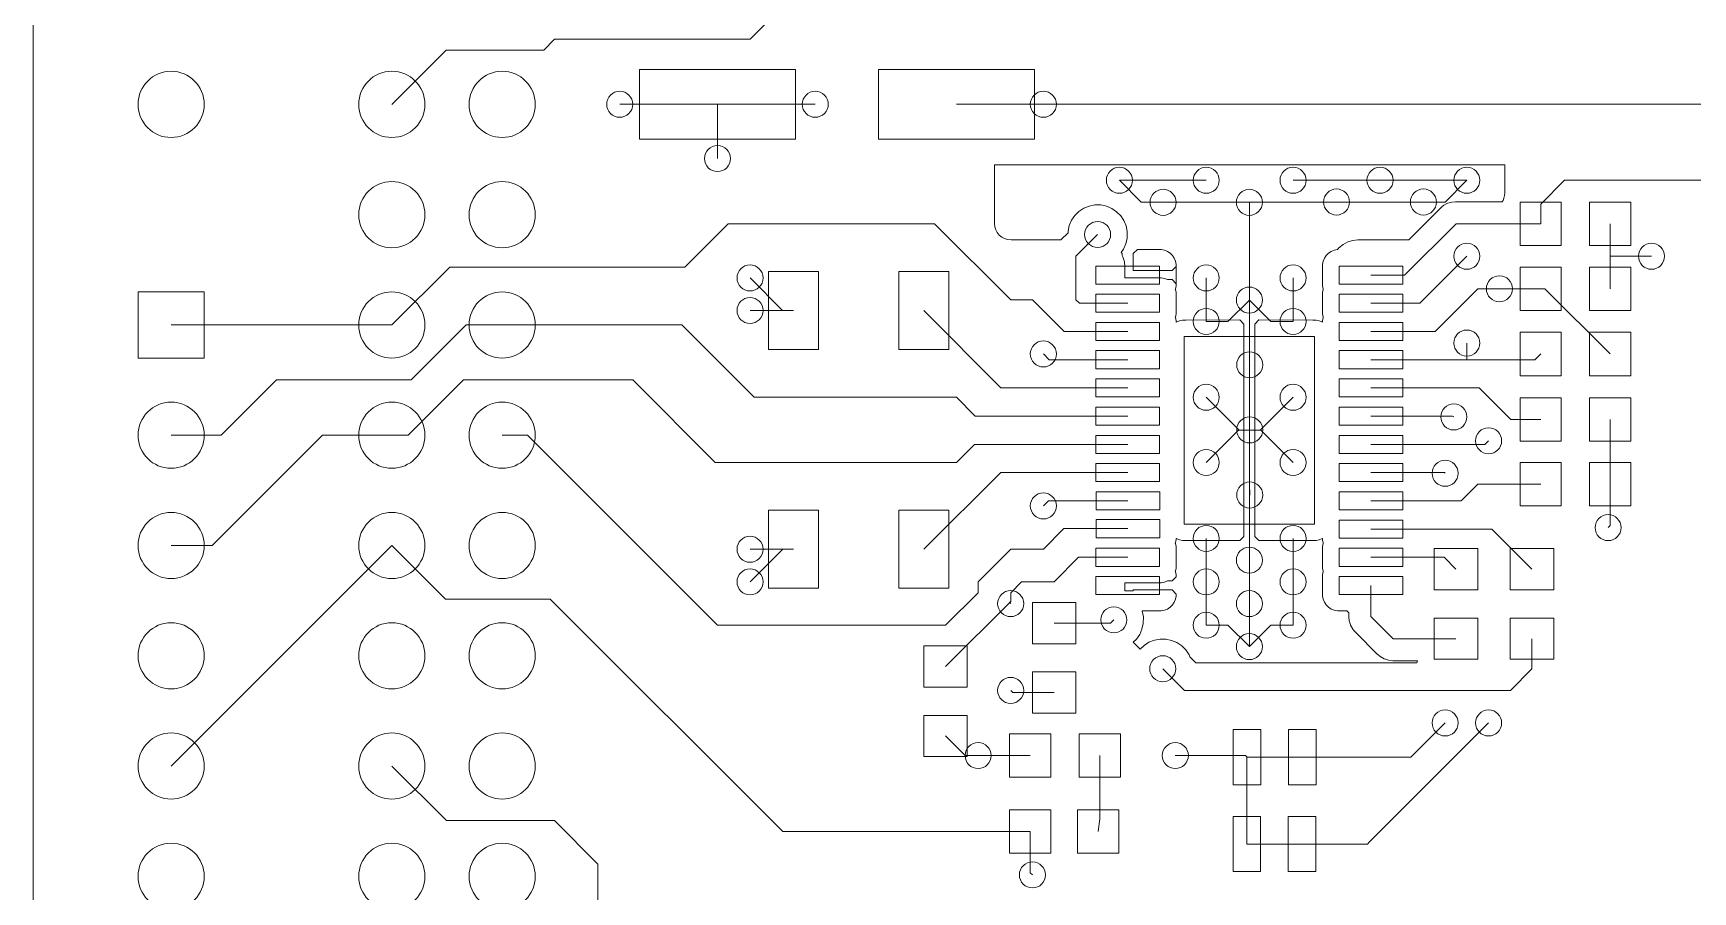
# Model space of a CAD drawing. Header units: millimetres. Extents: x 51948 to 52048, y 44936 to 45059.
# Drawn here: x 51948.13 to 51986.33, y 44992.93 to 45012.71 of the extents above; entities that cross this region are included whole.
import ezdxf

# ---------------------------------------------------------------- set-up
doc = ezdxf.new("R2010")
doc.units = ezdxf.units.MM
doc.layers.get('0').update_dxf_attribs({"linetype": 'CONTINUOUS', "lineweight": 0})

msp = doc.modelspace()

# ---------------------------------------------------------------- linework, layer by layer
for p, q in [((51948.13066, 44935.81928), (51948.13066, 45058.81878)), ((51966.8784, 45014.81836), (51964.6305, 45012.57046)), ((51957.63788, 45012.319), (51956.38566, 45011.06678)), ((51959.8807, 45012.319), (51957.63788, 45012.319)), ((51960.13216, 45012.57046), (51959.8807, 45012.319)), ((51964.6305, 45012.57046), (51960.13216, 45012.57046)), ((51962.08288, 45011.86942), (51962.08288, 45010.26922)), ((51965.67952, 45011.86942), (51962.08288, 45011.86942)), ((51965.67952, 45010.26922), (51965.67952, 45011.86942)), ((51967.58452, 45011.86942), (51967.58452, 45010.26922)), ((51971.18116, 45011.86942), (51967.58452, 45011.86942)), ((51971.18116, 45010.26922), (51971.18116, 45011.86942)), ((51963.8812, 45011.06932), (51961.63076, 45011.06932)), ((51963.8812, 45011.06932), (51963.8812, 45009.81964)), ((51963.8812, 45011.06932), (51966.13164, 45011.06932)), ((51969.38284, 45011.06932), (51990.12956, 45011.06932)), ((51969.38284, 45011.06932), (51969.87052, 45011.06932)), ((51969.87052, 45011.06932), (51971.38182, 45011.06932)), ((51962.08288, 45010.26922), (51965.67952, 45010.26922)), ((51967.58452, 45010.26922), (51971.18116, 45010.26922)), ((51970.2566, 45008.32612), (51970.2566, 45009.67232)), ((51970.2566, 45009.67232), (51982.0041, 45009.67232)), ((51982.0041, 45009.67232), (51982.0041, 45009.03224)), ((51973.13188, 45009.31926), (51975.13086, 45009.31926)), ((51973.63226, 45008.81888), (51973.13188, 45009.31926)), ((51979.13136, 45009.31926), (51977.12984, 45009.31926)), ((51979.13136, 45009.31926), (51981.13034, 45009.31926)), ((51981.13034, 45009.31926), (51980.62996, 45008.81888)), ((51983.38078, 45009.31926), (51982.8296, 45008.76808)), ((51987.6302, 45009.31926), (51983.38078, 45009.31926)), ((51974.1301, 45008.81888), (51973.63226, 45008.81888)), ((51974.13772, 45008.81126), (51974.1301, 45008.81888)), ((51976.124, 45008.81126), (51974.13772, 45008.81126)), ((51976.124, 45008.81126), (51976.13162, 45008.81888)), ((51976.124, 45006.56082), (51976.124, 45008.81126)), ((51978.1306, 45008.81888), (51976.13162, 45008.81888)), ((51980.12958, 45008.81888), (51978.1306, 45008.81888)), ((51980.62996, 45008.81888), (51980.12958, 45008.81888)), ((51980.68838, 45008.7884), (51980.59948, 45008.74268)), ((51980.69346, 45008.79094), (51980.68838, 45008.79094)), ((51980.68838, 45008.79094), (51980.68838, 45008.7884)), ((51980.78744, 45008.81888), (51980.69346, 45008.79094)), ((51980.86618, 45008.8265), (51980.78744, 45008.81888)), ((51980.88142, 45008.8265), (51980.86618, 45008.8265)), ((51980.8865, 45008.8265), (51980.88142, 45008.8265)), ((51981.94314, 45008.8265), (51980.8865, 45008.8265)), ((51981.96346, 45008.85698), (51981.94314, 45008.8265)), ((51981.98378, 45008.91032), (51981.96346, 45008.85698)), ((51981.99902, 45008.96874), (51981.98378, 45008.91032)), ((51982.0041, 45009.03224), (51981.99902, 45008.96874)), ((51983.30458, 45008.81888), (51982.35462, 45008.81888)), ((51982.35462, 45008.81888), (51982.35462, 45007.81812)), ((51983.30458, 45007.81812), (51983.30458, 45008.81888)), ((51984.90478, 45008.81888), (51983.95482, 45008.81888)), ((51983.95482, 45008.81888), (51983.95482, 45007.81812)), ((51984.90478, 45007.81812), (51984.90478, 45008.81888)), ((51972.03206, 45008.39978), (51971.97872, 45008.27786)), ((51972.10826, 45008.509), (51972.03206, 45008.39978)), ((51972.20224, 45008.60298), (51972.10826, 45008.509)), ((51972.314, 45008.67664), (51972.20224, 45008.60298)), ((51972.43846, 45008.7249), (51972.314, 45008.67664)), ((51972.57054, 45008.7503), (51972.43846, 45008.7249)), ((51972.70262, 45008.7503), (51972.57054, 45008.7503)), ((51972.8347, 45008.72236), (51972.70262, 45008.7503)), ((51972.95662, 45008.67156), (51972.8347, 45008.72236)), ((51973.06838, 45008.59536), (51972.95662, 45008.67156)), ((51973.16236, 45008.50138), (51973.06838, 45008.59536)), ((51973.23602, 45008.38962), (51973.16236, 45008.50138)), ((51980.51058, 45008.66394), (51979.79176, 45007.94512)), ((51980.52328, 45008.67918), (51980.51058, 45008.66394)), ((51980.52582, 45008.68426), (51980.52328, 45008.67918)), ((51980.52836, 45008.68426), (51980.52582, 45008.68426)), ((51980.55376, 45008.70458), (51980.52836, 45008.68426)), ((51980.59948, 45008.74268), (51980.55376, 45008.70458)), ((51982.8296, 45008.76808), (51982.8296, 45008.3185)), ((51964.13012, 45008.3185), (51963.1319, 45007.32028)), ((51968.13062, 45008.3185), (51964.13012, 45008.3185)), ((51968.87992, 45008.3185), (51968.13062, 45008.3185)), ((51970.62998, 45006.56844), (51968.87992, 45008.3185)), ((51970.26422, 45008.24738), (51970.2566, 45008.32612)), ((51970.28708, 45008.17626), (51970.26422, 45008.24738)), ((51970.3201, 45008.11276), (51970.28708, 45008.17626)), ((51970.36836, 45008.05688), (51970.3201, 45008.11276)), ((51970.42424, 45008.00862), (51970.36836, 45008.05688)), ((51971.95078, 45008.10768), (51971.78822, 45007.94512)), ((51971.97872, 45008.27786), (51971.95078, 45008.14578)), ((51971.95078, 45008.14578), (51971.95078, 45008.10768)), ((51972.13112, 45007.5692), (51972.6315, 45008.06958)), ((51973.28682, 45008.2677), (51973.23602, 45008.38962)), ((51973.31222, 45008.13562), (51973.28682, 45008.2677)), ((51973.30968, 45007.98322), (51973.31222, 45008.13562)), ((51979.69778, 45007.13486), (51980.88142, 45008.3185)), ((51980.88142, 45008.3185), (51982.8296, 45008.3185)), ((51984.4298, 45007.5692), (51984.4298, 45008.3185)), ((51970.48774, 45007.9756), (51970.42424, 45008.00862)), ((51970.55886, 45007.95274), (51970.48774, 45007.9756)), ((51970.6376, 45007.94512), (51970.55886, 45007.95274)), ((51971.78822, 45007.94512), (51970.6376, 45007.94512)), ((51973.17252, 45007.65556), (51973.22586, 45007.73176)), ((51973.19792, 45007.63016), (51973.17252, 45007.65556)), ((51973.19792, 45007.58698), (51973.19792, 45007.63016)), ((51973.22586, 45007.73176), (51973.2792, 45007.85368)), ((51973.2792, 45007.85368), (51973.30968, 45007.98322)), ((51973.5459, 45007.72414), (51973.45192, 45007.63016)), ((51973.45192, 45007.63016), (51973.45192, 45007.239)), ((51974.02342, 45007.7216), (51973.5459, 45007.72414)), ((51974.09708, 45007.7216), (51974.02342, 45007.7216)), ((51974.17074, 45007.70636), (51974.09708, 45007.7216)), ((51974.23932, 45007.67842), (51974.17074, 45007.70636)), ((51974.30028, 45007.63778), (51974.23932, 45007.67842)), ((51974.35362, 45007.58444), (51974.30028, 45007.63778)), ((51977.94772, 45007.63778), (51977.89438, 45007.58444)), ((51978.00868, 45007.67842), (51977.94772, 45007.63778)), ((51978.07726, 45007.70636), (51978.00868, 45007.67842)), ((51978.15092, 45007.7216), (51978.07726, 45007.70636)), ((51978.18648, 45007.76224), (51978.15092, 45007.7216)), ((51978.283, 45007.84098), (51978.18648, 45007.76224)), ((51978.39222, 45007.8994), (51978.283, 45007.84098)), ((51978.50906, 45007.93242), (51978.39222, 45007.8994)), ((51978.62336, 45007.94512), (51978.50906, 45007.93242)), ((51979.79176, 45007.94512), (51978.62336, 45007.94512)), ((51982.35462, 45007.81812), (51983.30458, 45007.81812)), ((51983.95482, 45007.81812), (51984.90478, 45007.81812)), ((51957.71916, 45007.32028), (51956.38566, 45005.98678)), ((51960.12962, 45007.32028), (51957.71916, 45007.32028)), ((51963.1319, 45007.32028), (51960.12962, 45007.32028)), ((51972.13112, 45006.56844), (51972.13112, 45007.5692)), ((51974.05898, 45007.34314), (51972.59086, 45007.34314)), ((51972.59086, 45007.34314), (51972.59086, 45006.92658)), ((51973.21316, 45007.5565), (51973.19792, 45007.58698)), ((51973.24618, 45007.43966), (51973.21316, 45007.5565)), ((51973.25888, 45007.32536), (51973.24618, 45007.43966)), ((51973.25888, 45007.0739), (51973.25888, 45007.32536)), ((51974.05898, 45006.92658), (51974.05898, 45007.34314)), ((51974.346, 45007.239), (51974.43998, 45007.33298)), ((51974.39426, 45007.52348), (51974.35362, 45007.58444)), ((51974.4222, 45007.4549), (51974.39426, 45007.52348)), ((51974.43744, 45007.38124), (51974.4222, 45007.4549)), ((51974.43998, 45007.33298), (51974.43744, 45007.38124)), ((51974.43998, 45006.93674), (51974.43998, 45007.33298)), ((51974.43998, 45007.33298), (51974.43998, 45006.93674)), ((51977.8258, 45007.4549), (51977.81056, 45007.38124)), ((51977.81056, 45007.38124), (51977.81056, 45007.30758)), ((51977.81056, 45007.30758), (51977.81056, 45006.88848)), ((51977.85374, 45007.52348), (51977.8258, 45007.4549)), ((51977.89438, 45007.58444), (51977.85374, 45007.52348)), ((51979.65714, 45007.34314), (51978.18902, 45007.34314)), ((51978.18902, 45007.34314), (51978.18902, 45006.92658)), ((51979.65714, 45006.92658), (51979.65714, 45007.34314)), ((51980.0483, 45006.48716), (51981.13034, 45007.5692)), ((51983.30458, 45007.32028), (51982.35462, 45007.32028)), ((51982.35462, 45007.32028), (51982.35462, 45006.31952)), ((51983.30458, 45006.31952), (51983.30458, 45007.32028)), ((51984.90478, 45007.32028), (51983.95482, 45007.32028)), ((51983.95482, 45007.32028), (51983.95482, 45006.31952)), ((51984.4298, 45007.5692), (51985.37976, 45007.5692)), ((51984.4298, 45006.8199), (51984.4298, 45007.5692)), ((51984.90478, 45006.31952), (51984.90478, 45007.32028)), ((51965.3798, 45006.31952), (51964.6305, 45007.06882)), ((51966.20276, 45007.21868), (51965.05468, 45007.21868)), ((51965.05468, 45007.21868), (51965.05468, 45005.42036)), ((51966.20276, 45005.42036), (51966.20276, 45007.21868)), ((51969.20504, 45007.21868), (51968.05696, 45007.21868)), ((51968.05696, 45007.21868), (51968.05696, 45005.42036)), ((51969.20504, 45005.42036), (51969.20504, 45007.21868)), ((51972.59086, 45006.92658), (51974.05898, 45006.92658)), ((51974.02342, 45007.0739), (51973.25888, 45007.0739)), ((51973.45192, 45007.239), (51974.346, 45007.239)), ((51974.09708, 45007.0739), (51974.02342, 45007.0739)), ((51974.17074, 45007.05866), (51974.09708, 45007.0739)), ((51974.23932, 45007.03072), (51974.17074, 45007.05866)), ((51974.346, 45007.03072), (51974.23932, 45007.03072)), ((51974.43998, 45006.93674), (51974.346, 45007.03072)), ((51974.4222, 45006.81482), (51974.43744, 45006.88848)), ((51974.43744, 45006.88848), (51974.43998, 45006.93674)), ((51975.13086, 45007.06882), (51975.13086, 45006.06806)), ((51977.12984, 45006.06806), (51977.12984, 45007.06882)), ((51977.81056, 45006.88848), (51977.8258, 45006.81482)), ((51978.18902, 45006.92658), (51979.65714, 45006.92658)), ((51978.92308, 45007.13486), (51979.69778, 45007.13486)), ((51952.06766, 45006.74878), (51950.54366, 45006.74878)), ((51950.54366, 45006.74878), (51950.54366, 45005.22478)), ((51952.06766, 45005.22478), (51952.06766, 45006.74878)), ((51971.13036, 45006.56844), (51970.62998, 45006.56844)), ((51971.86188, 45005.83692), (51971.13036, 45006.56844)), ((51972.2124, 45006.48716), (51972.13112, 45006.56844)), ((51973.32492, 45006.48716), (51972.2124, 45006.48716)), ((51974.05898, 45006.69544), (51972.59086, 45006.69544)), ((51972.59086, 45006.69544), (51972.59086, 45006.27888)), ((51974.05898, 45006.27888), (51974.05898, 45006.69544)), ((51974.41966, 45006.81228), (51974.4222, 45006.81482)), ((51974.4222, 45006.8072), (51974.41966, 45006.81228)), ((51974.43744, 45006.73354), (51974.4222, 45006.8072)), ((51974.43744, 45006.31444), (51974.43744, 45006.73354)), ((51975.63124, 45006.06806), (51976.124, 45006.56082)), ((51976.124, 45006.56082), (51976.61676, 45006.06806)), ((51976.124, 45003.56108), (51976.124, 45006.56082)), ((51977.8258, 45006.8072), (51977.81056, 45006.73354)), ((51977.81056, 45006.73354), (51977.81056, 45006.65988)), ((51977.81056, 45006.65988), (51977.81056, 45006.24078)), ((51977.8258, 45006.81482), (51977.8258, 45006.81228)), ((51977.8258, 45006.81228), (51977.8258, 45006.8072)), ((51979.65714, 45006.69544), (51978.18902, 45006.69544)), ((51978.18902, 45006.69544), (51978.18902, 45006.27888)), ((51978.92308, 45006.48716), (51980.0483, 45006.48716)), ((51979.65714, 45006.27888), (51979.65714, 45006.69544)), ((51980.39882, 45005.83692), (51981.3818, 45006.8199)), ((51981.3818, 45006.8199), (51982.8296, 45006.8199)), ((51981.87964, 45006.8199), (51982.8296, 45006.8199)), ((51982.8296, 45006.8199), (51982.92866, 45006.8199)), ((51982.92866, 45006.8199), (51984.4298, 45005.31876)), ((51965.62872, 45006.31952), (51964.6305, 45006.31952)), ((51965.62872, 45006.31952), (51965.3798, 45006.31952)), ((51970.40392, 45004.53644), (51968.631, 45006.31952)), ((51972.59086, 45006.27888), (51974.05898, 45006.27888)), ((51974.41966, 45006.16204), (51974.4222, 45006.16712)), ((51974.4222, 45006.15696), (51974.41966, 45006.16204)), ((51974.4222, 45006.16712), (51974.43744, 45006.24078)), ((51974.43744, 45006.0833), (51974.4222, 45006.15696)), ((51974.43744, 45006.24078), (51974.43744, 45006.31444)), ((51975.90302, 45006.10108), (51974.66096, 45006.09854)), ((51975.997, 45006.0071), (51975.90302, 45006.10108)), ((51976.34498, 45006.10108), (51976.251, 45006.0071)), ((51977.58704, 45006.09854), (51976.34498, 45006.10108)), ((51977.81056, 45006.24078), (51977.8258, 45006.16712)), ((51977.8258, 45006.15696), (51977.81056, 45006.0833)), ((51977.8258, 45006.16712), (51977.8258, 45006.16204)), ((51977.8258, 45006.16204), (51977.8258, 45006.15696)), ((51978.18902, 45006.27888), (51979.65714, 45006.27888)), ((51982.35462, 45006.31952), (51983.30458, 45006.31952)), ((51983.95482, 45006.31952), (51984.90478, 45006.31952)), ((51956.38566, 45005.98678), (51951.30566, 45005.98678)), ((51956.83016, 45004.71932), (51958.09762, 45005.98678)), ((51958.09762, 45005.98678), (51958.92566, 45005.98678)), ((51958.92566, 45005.98678), (51963.06078, 45005.98678)), ((51963.06078, 45005.98678), (51964.72702, 45004.32054)), ((51973.32492, 45005.83692), (51971.86188, 45005.83692)), ((51974.05898, 45006.0452), (51972.59086, 45006.0452)), ((51972.59086, 45006.0452), (51972.59086, 45005.62864)), ((51974.05898, 45005.62864), (51974.05898, 45006.0452)), ((51974.43744, 45006.05028), (51974.43744, 45006.0833)), ((51974.44506, 45006.05536), (51974.43744, 45006.05028)), ((51974.51364, 45006.0833), (51974.44506, 45006.05536)), ((51974.5873, 45006.09854), (51974.51364, 45006.0833)), ((51974.66096, 45006.09854), (51974.5873, 45006.09854)), ((51977.6226, 45005.72008), (51974.6254, 45005.72008)), ((51974.6254, 45005.72008), (51974.6254, 45001.40208)), ((51975.63124, 45006.06806), (51975.13086, 45006.06806)), ((51975.997, 45003.81508), (51975.997, 45006.0071)), ((51976.251, 45006.0071), (51976.251, 45003.81508)), ((51976.61676, 45006.06806), (51977.12984, 45006.06806)), ((51977.6607, 45006.09854), (51977.58704, 45006.09854)), ((51977.6226, 45001.40208), (51977.6226, 45005.72008)), ((51977.73436, 45006.0833), (51977.6607, 45006.09854)), ((51977.80294, 45006.05536), (51977.73436, 45006.0833)), ((51977.81056, 45006.05028), (51977.80294, 45006.05536)), ((51977.81056, 45006.0833), (51977.81056, 45006.05028)), ((51979.65714, 45006.0452), (51978.18902, 45006.0452)), ((51978.18902, 45006.0452), (51978.18902, 45005.62864)), ((51978.92308, 45005.83692), (51980.39882, 45005.83692)), ((51979.65714, 45005.62864), (51979.65714, 45006.0452)), ((51983.30458, 45005.81914), (51982.35462, 45005.81914)), ((51982.35462, 45005.81914), (51982.35462, 45004.81838)), ((51983.30458, 45004.81838), (51983.30458, 45005.81914)), ((51984.90478, 45005.81914), (51983.95482, 45005.81914)), ((51983.95482, 45005.81914), (51983.95482, 45004.81838)), ((51984.90478, 45004.81838), (51984.90478, 45005.81914)), ((51965.05468, 45005.42036), (51966.20276, 45005.42036)), ((51968.05696, 45005.42036), (51969.20504, 45005.42036)), ((51972.59086, 45005.62864), (51974.05898, 45005.62864)), ((51974.05898, 45005.39496), (51972.59086, 45005.39496)), ((51972.59086, 45005.39496), (51972.59086, 45004.9784)), ((51974.05898, 45004.9784), (51974.05898, 45005.39496)), ((51978.18902, 45005.62864), (51979.65714, 45005.62864)), ((51979.65714, 45005.39496), (51978.18902, 45005.39496)), ((51978.18902, 45005.39496), (51978.18902, 45004.9784)), ((51979.65714, 45004.9784), (51979.65714, 45005.39496)), ((51981.13034, 45005.57022), (51981.13034, 45005.18668)), ((51950.54366, 45005.22478), (51952.06766, 45005.22478)), ((51971.5139, 45005.18668), (51971.38182, 45005.31876)), ((51973.32492, 45005.18668), (51971.5139, 45005.18668)), ((51972.59086, 45004.9784), (51974.05898, 45004.9784)), ((51976.124, 45005.06222), (51976.13162, 45005.06984)), ((51976.124, 45003.56108), (51976.124, 45005.06222)), ((51978.18902, 45004.9784), (51979.65714, 45004.9784)), ((51978.92308, 45005.18668), (51981.13034, 45005.18668)), ((51981.13034, 45005.18668), (51981.62818, 45005.18668)), ((51981.62818, 45005.18668), (51982.69752, 45005.18668)), ((51982.69752, 45005.18668), (51982.8296, 45005.31876)), ((51952.45628, 45003.44678), (51953.72882, 45004.71932)), ((51953.72882, 45004.71932), (51955.33156, 45004.71932)), ((51955.33156, 45004.71932), (51956.83016, 45004.71932)), ((51956.75904, 45003.44678), (51958.03158, 45004.71932)), ((51958.03158, 45004.71932), (51959.9315, 45004.71932)), ((51961.93048, 45004.71932), (51959.9315, 45004.71932)), ((51963.8304, 45002.8194), (51961.93048, 45004.71932)), ((51974.05898, 45004.74472), (51972.59086, 45004.74472)), ((51972.59086, 45004.74472), (51972.59086, 45004.32816)), ((51974.05898, 45004.32816), (51974.05898, 45004.74472)), ((51979.65714, 45004.74472), (51978.18902, 45004.74472)), ((51978.18902, 45004.74472), (51978.18902, 45004.32816)), ((51979.65714, 45004.32816), (51979.65714, 45004.74472)), ((51982.35462, 45004.81838), (51983.30458, 45004.81838)), ((51983.95482, 45004.81838), (51984.90478, 45004.81838)), ((51964.72702, 45004.32054), (51968.87992, 45004.32054)), ((51969.3803, 45004.32054), (51968.87992, 45004.32054)), ((51969.81464, 45003.8862), (51969.3803, 45004.32054)), ((51973.32492, 45004.53644), (51970.40392, 45004.53644)), ((51972.59086, 45004.32816), (51974.05898, 45004.32816)), ((51975.89032, 45003.56108), (51975.13086, 45004.32054)), ((51976.37038, 45003.56108), (51977.12984, 45004.32054)), ((51978.18902, 45004.32816), (51979.65714, 45004.32816)), ((51978.92308, 45004.53644), (51981.41228, 45004.53644)), ((51981.41228, 45004.53644), (51982.13872, 45003.81)), ((51982.35462, 45004.31038), (51982.35462, 45003.30962)), ((51983.30458, 45004.31038), (51982.35462, 45004.31038)), ((51983.30458, 45003.30962), (51983.30458, 45004.31038)), ((51983.95482, 45004.31038), (51983.95482, 45003.30962)), ((51984.90478, 45004.31038), (51983.95482, 45004.31038)), ((51984.90478, 45003.30962), (51984.90478, 45004.31038)), ((51969.81464, 45003.8862), (51973.32492, 45003.8862)), ((51974.05898, 45004.09448), (51972.59086, 45004.09448)), ((51972.59086, 45004.09448), (51972.59086, 45003.67792)), ((51974.05898, 45003.67792), (51974.05898, 45004.09448)), ((51975.997, 45003.68808), (51975.997, 45003.81508)), ((51976.251, 45003.81508), (51976.251, 45003.68808)), ((51979.65714, 45004.09448), (51978.18902, 45004.09448)), ((51978.18902, 45004.09448), (51978.18902, 45003.67792)), ((51978.92308, 45003.8862), (51980.80268, 45003.8862)), ((51979.65714, 45003.67792), (51979.65714, 45004.09448)), ((51980.80268, 45003.8862), (51980.83062, 45003.86842)), ((51982.13872, 45003.81), (51982.8296, 45003.81)), ((51984.4298, 45003.81), (51984.4298, 45002.31902)), ((51951.30566, 45003.44678), (51952.45628, 45003.44678)), ((51952.25308, 45000.90678), (51954.79308, 45003.44678)), ((51954.79308, 45003.44678), (51956.38566, 45003.44678)), ((51956.75904, 45003.44678), (51956.38566, 45003.44678)), ((51959.50478, 45003.44678), (51958.92566, 45003.44678)), ((51963.8812, 44999.07036), (51959.50478, 45003.44678)), ((51972.59086, 45003.67792), (51974.05898, 45003.67792)), ((51974.05898, 45003.44424), (51972.59086, 45003.44424)), ((51972.59086, 45003.44424), (51972.59086, 45003.02768)), ((51974.05898, 45003.02768), (51974.05898, 45003.44424)), ((51975.87254, 45003.56108), (51975.13086, 45002.8194)), ((51976.124, 45003.56108), (51975.87254, 45003.56108)), ((51976.124, 45003.56108), (51975.89032, 45003.56108)), ((51975.997, 45003.43408), (51975.997, 45003.68808)), ((51975.997, 45003.30708), (51975.997, 45003.43408)), ((51976.13162, 45003.5687), (51976.124, 45003.56108)), ((51976.124, 45003.56108), (51976.124, 45000.56896)), ((51976.124, 45003.56108), (51976.124, 45002.32664)), ((51976.124, 45003.56108), (51976.37038, 45003.56108)), ((51976.124, 45003.56108), (51976.38816, 45003.56108)), ((51976.251, 45003.68808), (51976.251, 45003.43408)), ((51976.251, 45003.43408), (51976.251, 45003.30708)), ((51976.38816, 45003.56108), (51977.12984, 45002.8194)), ((51978.18902, 45003.67792), (51979.65714, 45003.67792)), ((51979.65714, 45003.44424), (51978.18902, 45003.44424)), ((51978.18902, 45003.44424), (51978.18902, 45003.02768)), ((51979.65714, 45003.02768), (51979.65714, 45003.44424)), ((51969.79686, 45003.23596), (51969.3803, 45002.8194)), ((51973.32492, 45003.23596), (51969.79686, 45003.23596)), ((51975.997, 45001.11506), (51975.997, 45003.30708)), ((51976.251, 45003.30708), (51976.251, 45001.11506)), ((51981.5469, 45003.23596), (51978.92308, 45003.23596)), ((51981.5469, 45003.23596), (51981.63072, 45003.31978)), ((51982.35462, 45003.30962), (51983.30458, 45003.30962)), ((51983.95482, 45003.30962), (51984.90478, 45003.30962)), ((51968.87992, 45002.8194), (51963.8304, 45002.8194)), ((51969.3803, 45002.8194), (51968.87992, 45002.8194)), ((51972.59086, 45003.02768), (51974.05898, 45003.02768)), ((51974.05898, 45002.794), (51972.59086, 45002.794)), ((51972.59086, 45002.794), (51972.59086, 45002.37744)), ((51974.05898, 45002.37744), (51974.05898, 45002.794)), ((51978.18902, 45003.02768), (51979.65714, 45003.02768)), ((51979.65714, 45002.794), (51978.18902, 45002.794)), ((51978.18902, 45002.794), (51978.18902, 45002.37744)), ((51979.65714, 45002.37744), (51979.65714, 45002.794)), ((51983.30458, 45002.8194), (51982.35462, 45002.8194)), ((51982.35462, 45002.8194), (51982.35462, 45001.81864)), ((51983.30458, 45001.81864), (51983.30458, 45002.8194)), ((51984.90478, 45002.8194), (51983.95482, 45002.8194)), ((51983.95482, 45002.8194), (51983.95482, 45001.81864)), ((51984.90478, 45001.81864), (51984.90478, 45002.8194)), ((51970.40392, 45002.58572), (51968.631, 45000.82042)), ((51973.32492, 45002.58572), (51970.40392, 45002.58572)), ((51972.59086, 45002.37744), (51974.05898, 45002.37744)), ((51976.124, 45002.32664), (51976.13162, 45002.0701)), ((51978.18902, 45002.37744), (51979.65714, 45002.37744)), ((51980.61472, 45002.58572), (51978.92308, 45002.58572)), ((51980.61472, 45002.58572), (51980.62996, 45002.57048)), ((51980.99572, 45001.93548), (51981.37926, 45002.31902)), ((51981.37926, 45002.31902), (51982.8296, 45002.31902)), ((51984.4298, 45002.31902), (51984.4298, 45001.36652)), ((51971.49866, 45001.93548), (51971.38182, 45001.81864)), ((51973.33, 45001.93548), (51971.49866, 45001.93548)), ((51974.06406, 45002.14376), (51972.59594, 45002.14376)), ((51972.59594, 45002.14376), (51972.59594, 45001.7272)), ((51974.06406, 45001.7272), (51974.06406, 45002.14376)), ((51979.65714, 45002.14376), (51978.18902, 45002.14376)), ((51978.18902, 45002.14376), (51978.18902, 45001.7272)), ((51978.92308, 45001.93548), (51980.99572, 45001.93548)), ((51979.65714, 45001.7272), (51979.65714, 45002.14376)), ((51966.20276, 45001.71958), (51965.05468, 45001.71958)), ((51965.05468, 45001.71958), (51965.05468, 44999.92126)), ((51966.20276, 44999.92126), (51966.20276, 45001.71958)), ((51969.20504, 45001.71958), (51968.05696, 45001.71958)), ((51968.05696, 45001.71958), (51968.05696, 44999.92126)), ((51969.20504, 44999.92126), (51969.20504, 45001.71958)), ((51972.59594, 45001.7272), (51974.06406, 45001.7272)), ((51978.18902, 45001.7272), (51979.65714, 45001.7272)), ((51982.35462, 45001.81864), (51983.30458, 45001.81864)), ((51983.95482, 45001.81864), (51984.90478, 45001.81864)), ((51971.8568, 45001.2954), (51971.38182, 45000.82042)), ((51973.33, 45001.2954), (51971.8568, 45001.2954)), ((51974.06406, 45001.50368), (51972.59594, 45001.50368)), ((51972.59594, 45001.50368), (51972.59594, 45001.08712)), ((51974.06406, 45001.08712), (51974.06406, 45001.50368)), ((51974.6254, 45001.40208), (51977.6226, 45001.40208)), ((51979.65714, 45001.49352), (51978.18902, 45001.49352)), ((51978.18902, 45001.49352), (51978.18902, 45001.07696)), ((51978.92308, 45001.28524), (51981.70438, 45001.28524)), ((51979.65714, 45001.07696), (51979.65714, 45001.49352)), ((51981.70438, 45001.28524), (51982.62894, 45000.36068)), ((51984.4298, 45001.36652), (51984.38154, 45001.31826)), ((51951.30566, 45000.90678), (51952.25308, 45000.90678)), ((51951.30566, 44995.82678), (51956.38566, 45000.90678)), ((51957.62264, 44999.6698), (51956.38566, 45000.90678)), ((51965.62872, 45000.82042), (51964.6305, 45000.82042)), ((51965.38234, 45000.82042), (51964.6305, 45000.06858)), ((51965.38234, 45000.82042), (51965.62872, 45000.82042)), ((51970.63252, 45000.82042), (51969.88068, 45000.06858)), ((51971.38182, 45000.82042), (51970.63252, 45000.82042)), ((51974.05898, 45000.84328), (51972.59086, 45000.84328)), ((51972.59086, 45000.84328), (51972.59086, 45000.42672)), ((51972.59594, 45001.08712), (51974.06406, 45001.08712)), ((51974.05898, 45000.42672), (51974.05898, 45000.84328)), ((51974.41966, 45000.96012), (51974.42728, 45000.97536)), ((51974.4222, 45000.95504), (51974.41966, 45000.96012)), ((51974.43744, 45000.88138), (51974.4222, 45000.95504)), ((51974.42728, 45000.97536), (51974.44252, 45001.04902)), ((51974.43744, 45000.46228), (51974.43744, 45000.88138)), ((51974.44252, 45001.04902), (51974.44252, 45001.06934)), ((51974.44252, 45001.06934), (51974.44506, 45001.0668)), ((51974.44506, 45001.0668), (51974.51364, 45001.03886)), ((51974.51364, 45001.03886), (51974.5873, 45001.02362)), ((51974.5873, 45001.02362), (51974.66096, 45001.02362)), ((51974.66096, 45001.02362), (51975.90302, 45001.02108)), ((51975.13086, 45001.06934), (51975.13086, 45000.06858)), ((51975.90302, 45001.02108), (51975.997, 45001.11506)), ((51976.251, 45001.11506), (51976.34498, 45001.02108)), ((51976.34498, 45001.02108), (51977.58704, 45001.02362)), ((51977.12984, 45000.06858), (51977.12984, 45001.06934)), ((51977.58704, 45001.02362), (51977.6607, 45001.02362)), ((51977.6607, 45001.02362), (51977.73436, 45001.03886)), ((51977.73436, 45001.03886), (51977.80294, 45001.0668)), ((51977.80294, 45001.0668), (51977.81056, 45001.07188)), ((51977.81056, 45001.07188), (51977.81056, 45001.03886)), ((51977.81056, 45001.03886), (51977.8258, 45000.9652)), ((51977.8258, 45000.95504), (51977.81056, 45000.88138)), ((51977.81056, 45000.88138), (51977.81056, 45000.80772)), ((51977.81056, 45000.80772), (51977.81056, 45000.38862)), ((51977.8258, 45000.9652), (51977.8258, 45000.96012)), ((51977.8258, 45000.96012), (51977.8258, 45000.95504)), ((51978.18902, 45001.07696), (51979.65714, 45001.07696)), ((51979.65714, 45000.84328), (51978.18902, 45000.84328)), ((51978.18902, 45000.84328), (51978.18902, 45000.42672)), ((51979.65714, 45000.42672), (51979.65714, 45000.84328)), ((51981.37926, 45000.83566), (51980.3785, 45000.83566)), ((51980.3785, 45000.83566), (51980.3785, 44999.8857)), ((51981.37926, 44999.8857), (51981.37926, 45000.83566)), ((51983.12932, 45000.83566), (51982.12856, 45000.83566)), ((51982.12856, 45000.83566), (51982.12856, 44999.8857)), ((51983.12932, 44999.8857), (51983.12932, 45000.83566)), ((51972.19462, 45000.635), (51971.6282, 45000.06858)), ((51973.32492, 45000.635), (51972.19462, 45000.635)), ((51972.59086, 45000.42672), (51974.05898, 45000.42672)), ((51974.4222, 45000.31496), (51974.43744, 45000.38862)), ((51974.43744, 45000.38862), (51974.43744, 45000.46228)), ((51976.124, 45000.56896), (51976.124, 44999.5682)), ((51977.81056, 45000.38862), (51977.8258, 45000.31496)), ((51978.18902, 45000.42672), (51979.65714, 45000.42672)), ((51978.92308, 45000.635), (51980.60456, 45000.635)), ((51980.60456, 45000.635), (51980.87888, 45000.36068)), ((51969.88068, 45000.06858), (51969.88068, 44999.81966)), ((51970.8789, 45000.06858), (51970.62998, 44999.81966)), ((51971.6282, 45000.06858), (51970.8789, 45000.06858)), ((51974.05898, 45000.19558), (51972.59086, 45000.19558)), ((51972.59086, 45000.19558), (51972.59086, 44999.77902)), ((51973.25888, 44999.8603), (51973.25888, 45000.04826)), ((51973.25888, 45000.04826), (51974.09708, 45000.04826)), ((51974.05898, 44999.77902), (51974.05898, 45000.19558)), ((51974.09708, 45000.04826), (51974.17074, 45000.0635)), ((51974.17074, 45000.0635), (51974.23932, 45000.09144)), ((51974.23932, 45000.09144), (51974.346, 45000.09144)), ((51974.346, 45000.09144), (51974.43998, 45000.18542)), ((51974.41966, 45000.31242), (51974.4222, 45000.31496)), ((51974.4222, 45000.30734), (51974.41966, 45000.31242)), ((51974.43744, 45000.23368), (51974.4222, 45000.30734)), ((51974.43998, 45000.18542), (51974.43744, 45000.23368)), ((51975.13086, 45000.06858), (51975.13086, 44999.07036)), ((51977.12984, 44999.07036), (51977.12984, 45000.06858)), ((51977.8258, 45000.30734), (51977.81056, 45000.23368)), ((51977.81056, 45000.23368), (51977.81056, 45000.16002)), ((51977.81056, 45000.16002), (51977.81056, 44999.74092)), ((51977.8258, 45000.31496), (51977.8258, 45000.31242)), ((51977.8258, 45000.31242), (51977.8258, 45000.30734)), ((51979.65714, 45000.19558), (51978.18902, 45000.19558)), ((51978.18902, 45000.19558), (51978.18902, 44999.77902)), ((51979.65714, 44999.77902), (51979.65714, 45000.19558)), ((51957.63026, 44999.6698), (51957.62264, 44999.6698)), ((51957.63026, 44999.6698), (51960.03056, 44999.6698)), ((51960.03056, 44999.6698), (51965.38234, 44994.31802)), ((51965.05468, 44999.92126), (51966.20276, 44999.92126)), ((51968.05696, 44999.92126), (51969.20504, 44999.92126)), ((51969.88068, 44999.81966), (51969.13138, 44999.07036)), ((51970.62998, 44999.619), (51969.13138, 44998.1204)), ((51970.60458, 44999.5936), (51970.62998, 44999.619)), ((51970.62998, 44999.81966), (51970.62998, 44999.619)), ((51972.59086, 44999.77902), (51974.05898, 44999.77902)), ((51973.45192, 44999.8603), (51973.25888, 44999.8603)), ((51974.346, 44999.88316), (51973.45192, 44999.88316)), ((51973.45192, 44999.88316), (51973.45192, 44999.8603)), ((51974.43998, 44999.78918), (51974.346, 44999.88316)), ((51974.39426, 44999.59868), (51974.4222, 44999.66726)), ((51974.4222, 44999.66726), (51974.43744, 44999.74092)), ((51974.43744, 44999.74092), (51974.43998, 44999.78918)), ((51977.81056, 44999.74092), (51977.8258, 44999.66726)), ((51977.8258, 44999.66726), (51977.85374, 44999.59868)), ((51978.18902, 44999.77902), (51979.65714, 44999.77902)), ((51978.92308, 44999.9873), (51978.92308, 44999.26848)), ((51980.3785, 44999.8857), (51981.37926, 44999.8857)), ((51982.12856, 44999.8857), (51983.12932, 44999.8857)), ((51970.62998, 44999.5682), (51970.60458, 44999.5936)), ((51972.13112, 44999.5936), (51971.13036, 44999.5936)), ((51971.13036, 44999.5936), (51971.13036, 44998.64364)), ((51972.13112, 44998.64364), (51972.13112, 44999.5936)), ((51973.6602, 44999.39294), (51973.65766, 44999.40056)), ((51973.65766, 44999.40056), (51974.02342, 44999.40056)), ((51973.6856, 44999.26086), (51973.6602, 44999.39294)), ((51973.68306, 44999.10846), (51973.6856, 44999.26086)), ((51974.02342, 44999.40056), (51974.09708, 44999.40056)), ((51974.09708, 44999.40056), (51974.17074, 44999.4158)), ((51974.17074, 44999.4158), (51974.23932, 44999.44374)), ((51974.23932, 44999.44374), (51974.30028, 44999.48438)), ((51974.30028, 44999.48438), (51974.35362, 44999.53772)), ((51974.35362, 44999.53772), (51974.39426, 44999.59868)), ((51976.124, 44999.5682), (51976.124, 44998.5776)), ((51977.85374, 44999.59868), (51977.89438, 44999.53772)), ((51977.89438, 44999.53772), (51977.94772, 44999.48438)), ((51977.94772, 44999.48438), (51978.00868, 44999.44374)), ((51978.00868, 44999.44374), (51978.07726, 44999.4158)), ((51978.07726, 44999.4158), (51978.15092, 44999.40056)), ((51978.15092, 44999.40056), (51978.22458, 44999.40056)), ((51978.22458, 44999.40056), (51978.36936, 44999.40056)), ((51978.36936, 44999.40056), (51978.41508, 44999.35484)), ((51978.41508, 44999.35484), (51978.41508, 44999.27356)), ((51978.41508, 44999.27356), (51978.41508, 44999.26848)), ((51978.41508, 44999.26848), (51978.41508, 44999.25324)), ((51978.41508, 44999.25324), (51978.4227, 44999.1745)), ((51978.92308, 44999.26848), (51979.43108, 44998.76048)), ((51981.37926, 44999.23546), (51980.3785, 44999.23546)), ((51980.3785, 44999.23546), (51980.3785, 44998.2855)), ((51981.37926, 44998.2855), (51981.37926, 44999.23546)), ((51983.12932, 44999.23546), (51982.12856, 44999.23546)), ((51982.12856, 44999.23546), (51982.12856, 44998.2855)), ((51983.12932, 44998.2855), (51983.12932, 44999.23546)), ((51967.8817, 44999.07036), (51963.8812, 44999.07036)), ((51969.13138, 44999.07036), (51967.8817, 44999.07036)), ((51971.63074, 44999.11862), (51972.92868, 44999.11862)), ((51972.92868, 44999.11862), (51973.00488, 44999.19482)), ((51973.52304, 44998.74778), (51973.59924, 44998.857)), ((51973.59924, 44998.857), (51973.65258, 44998.97892)), ((51973.65258, 44998.97892), (51973.68306, 44999.10846)), ((51975.63124, 44999.07036), (51975.13086, 44999.07036)), ((51975.63124, 44999.07036), (51976.124, 44998.5776)), ((51976.124, 44998.5776), (51976.61676, 44999.07036)), ((51976.61676, 44999.07036), (51977.12984, 44999.07036)), ((51978.4227, 44999.1745), (51978.45064, 44999.08052)), ((51978.45064, 44999.08052), (51978.45064, 44999.07798)), ((51978.45064, 44999.07798), (51978.45318, 44999.07544)), ((51978.45318, 44999.07544), (51978.49636, 44998.99162)), ((51978.49636, 44998.99162), (51978.4989, 44998.98654)), ((51978.4989, 44998.98654), (51978.537, 44998.94082)), ((51978.537, 44998.94082), (51978.55732, 44998.91542)), ((51978.55732, 44998.91542), (51978.5624, 44998.91034)), ((51978.5624, 44998.91034), (51978.56494, 44998.91034)), ((51978.56494, 44998.91034), (51978.5751, 44998.90018)), ((51978.5751, 44998.90018), (51979.06532, 44998.40742)), ((51969.63176, 44998.59538), (51968.631, 44998.59538)), ((51968.631, 44998.59538), (51968.631, 44997.64542)), ((51969.63176, 44997.64542), (51969.63176, 44998.59538)), ((51971.13036, 44998.64364), (51972.13112, 44998.64364)), ((51973.44938, 44998.6792), (51973.52304, 44998.74778)), ((51973.61194, 44998.51664), (51973.44938, 44998.6792)), ((51973.70084, 44998.603), (51973.61194, 44998.51664)), ((51973.8126, 44998.67666), (51973.70084, 44998.603)), ((51973.93706, 44998.72492), (51973.8126, 44998.67666)), ((51974.06914, 44998.75032), (51973.93706, 44998.72492)), ((51974.20122, 44998.75032), (51974.06914, 44998.75032)), ((51974.3333, 44998.72238), (51974.20122, 44998.75032)), ((51974.45522, 44998.67158), (51974.3333, 44998.72238)), ((51974.56698, 44998.59538), (51974.45522, 44998.67158)), ((51974.66096, 44998.5014), (51974.56698, 44998.59538)), ((51974.73462, 44998.38964), (51974.66096, 44998.5014)), ((51979.43108, 44998.76048), (51980.87888, 44998.76048)), ((51982.62894, 44998.06706), (51982.62894, 44998.76048)), ((51974.7524, 44998.34646), (51974.73462, 44998.38964)), ((51974.8921, 44998.20422), (51974.7524, 44998.34646)), ((51979.97972, 44998.20422), (51974.8921, 44998.20422)), ((51979.06532, 44998.40742), (51979.06786, 44998.40488)), ((51979.06786, 44998.40488), (51979.0704, 44998.40234)), ((51979.0704, 44998.40234), (51979.14406, 44998.34138)), ((51979.14406, 44998.34138), (51979.1466, 44998.33884)), ((51979.1466, 44998.33884), (51979.1847, 44998.32106)), ((51979.1847, 44998.32106), (51979.23042, 44998.29312)), ((51979.23042, 44998.29312), (51979.23296, 44998.29312)), ((51979.23296, 44998.29312), (51979.3244, 44998.26264)), ((51979.3244, 44998.26264), (51979.32948, 44998.26264)), ((51979.32948, 44998.26264), (51979.42346, 44998.25248)), ((51979.42346, 44998.25248), (51979.42854, 44998.25248)), ((51979.42854, 44998.25248), (51979.43108, 44998.25248)), ((51979.43108, 44998.25248), (51979.99496, 44998.25248)), ((51979.99496, 44998.2474), (51979.97972, 44998.20422)), ((51979.99496, 44998.25248), (51979.99496, 44998.2474)), ((51980.3785, 44998.2855), (51981.37926, 44998.2855)), ((51982.12856, 44998.2855), (51983.12932, 44998.2855)), ((51972.13112, 44997.9934), (51971.13036, 44997.9934)), ((51971.13036, 44997.9934), (51971.13036, 44997.04344)), ((51972.13112, 44997.04344), (51972.13112, 44997.9934)), ((51974.1301, 44998.0696), (51974.63048, 44997.56922)), ((51982.1311, 44997.56922), (51982.62894, 44998.06706)), ((51968.631, 44997.64542), (51969.63176, 44997.64542)), ((51970.68078, 44997.51842), (51970.62998, 44997.56922)), ((51971.63074, 44997.51842), (51970.68078, 44997.51842)), ((51974.63048, 44997.56922), (51982.1311, 44997.56922)), ((51969.63176, 44996.99518), (51968.631, 44996.99518)), ((51968.631, 44996.99518), (51968.631, 44996.04522)), ((51969.63176, 44996.04522), (51969.63176, 44996.99518)), ((51971.13036, 44997.04344), (51972.13112, 44997.04344)), ((51971.55454, 44996.56846), (51970.60458, 44996.56846)), ((51970.60458, 44996.56846), (51970.60458, 44995.5677)), ((51971.55454, 44995.5677), (51971.55454, 44996.56846)), ((51973.15474, 44996.56846), (51972.20478, 44996.56846)), ((51972.20478, 44996.56846), (51972.20478, 44995.5677)), ((51973.15474, 44995.5677), (51973.15474, 44996.56846)), ((51976.38816, 44996.66752), (51975.75316, 44996.66752)), ((51975.75316, 44996.66752), (51975.75316, 44995.39752)), ((51976.38816, 44995.39752), (51976.38816, 44996.66752)), ((51977.65816, 44996.66752), (51977.02316, 44996.66752)), ((51977.02316, 44996.66752), (51977.02316, 44995.39752)), ((51977.65816, 44995.39752), (51977.65816, 44996.66752)), ((51981.63072, 44996.81992), (51978.88498, 44994.07418)), ((51980.62996, 44996.81992), (51979.87812, 44996.06808)), ((51969.5835, 44996.06808), (51969.13138, 44996.5202)), ((51957.64296, 44994.56948), (51956.38566, 44995.82678)), ((51968.631, 44996.04522), (51969.63176, 44996.04522)), ((51969.88068, 44996.06808), (51969.5835, 44996.06808)), ((51969.88068, 44996.06808), (51971.07956, 44996.06808)), ((51972.67976, 44996.06808), (51972.67976, 44994.60758)), ((51974.41966, 44996.06808), (51976.0351, 44996.06808)), ((51976.0351, 44996.06808), (51976.06558, 44996.0376)), ((51976.06558, 44996.02744), (51976.07066, 44996.03252)), ((51976.06558, 44994.031), (51976.06558, 44996.02744)), ((51976.07066, 44996.03252), (51977.34066, 44996.03252)), ((51977.34066, 44996.03252), (51979.84256, 44996.03252)), ((51979.84256, 44996.03252), (51979.87812, 44996.06808)), ((51970.60458, 44995.5677), (51971.55454, 44995.5677)), ((51972.20478, 44995.5677), (51973.15474, 44995.5677)), ((51975.75316, 44995.39752), (51976.38816, 44995.39752)), ((51977.02316, 44995.39752), (51977.65816, 44995.39752)), ((51970.60458, 44994.8184), (51970.60458, 44993.81764)), ((51971.55454, 44994.8184), (51970.60458, 44994.8184)), ((51971.55454, 44993.81764), (51971.55454, 44994.8184)), ((51972.16668, 44994.8184), (51972.16668, 44993.81764)), ((51973.11664, 44994.8184), (51972.16668, 44994.8184)), ((51973.11664, 44993.81764), (51973.11664, 44994.8184)), ((51976.38308, 44994.666), (51975.74808, 44994.666)), ((51975.74808, 44994.666), (51975.74808, 44993.396)), ((51976.38308, 44993.396), (51976.38308, 44994.666)), ((51977.65308, 44994.666), (51977.01808, 44994.666)), ((51977.01808, 44994.666), (51977.01808, 44993.396)), ((51977.65308, 44993.396), (51977.65308, 44994.666)), ((51960.12962, 44994.56948), (51957.64296, 44994.56948)), ((51961.13038, 44993.56872), (51960.12962, 44994.56948)), ((51971.07956, 44994.31802), (51965.38234, 44994.31802)), ((51971.07956, 44993.3706), (51971.07956, 44994.31802)), ((51972.67976, 44994.60758), (51972.64166, 44994.31802)), ((51976.06558, 44994.031), (51977.33558, 44994.031)), ((51977.33558, 44994.031), (51978.8418, 44994.031)), ((51978.8418, 44994.031), (51978.88498, 44994.07418)), ((51961.13038, 44989.3193), (51961.13038, 44993.56872)), ((51970.60458, 44993.81764), (51971.55454, 44993.81764)), ((51972.16668, 44993.81764), (51973.11664, 44993.81764)), ((51971.13036, 44993.3198), (51971.07956, 44993.3706)), ((51975.74808, 44993.396), (51976.38308, 44993.396)), ((51977.01808, 44993.396), (51977.65308, 44993.396))]:
    msp.add_line(p, q)
for centre, radius in [((51951.30566, 45011.06678), 0.762), ((51956.38566, 45011.06678), 0.762), ((51958.92566, 45011.06678), 0.762), ((51961.63076, 45011.06932), 0.29972), ((51966.13164, 45011.06932), 0.29972), ((51971.38182, 45011.06932), 0.29972), ((51963.8812, 45009.81964), 0.29972), ((51973.13188, 45009.31926), 0.29972), ((51975.13086, 45009.31926), 0.29972), ((51977.12984, 45009.31926), 0.29972), ((51979.13136, 45009.31926), 0.29972), ((51981.13034, 45009.31926), 0.29972), ((51956.38566, 45008.52678), 0.762), ((51958.92566, 45008.52678), 0.762), ((51974.13772, 45008.81126), 0.29972), ((51976.124, 45008.81126), 0.29972), ((51978.1306, 45008.81888), 0.29972), ((51980.12958, 45008.81888), 0.29972), ((51972.6315, 45008.06958), 0.29972), ((51981.13034, 45007.5692), 0.29972), ((51985.37976, 45007.5692), 0.29972), ((51964.6305, 45007.06882), 0.29972), ((51975.13086, 45007.06882), 0.29972), ((51977.12984, 45007.06882), 0.29972), ((51981.87964, 45006.8199), 0.29972), ((51956.38566, 45005.98678), 0.762), ((51958.92566, 45005.98678), 0.762), ((51964.6305, 45006.31952), 0.29972), ((51976.124, 45006.56082), 0.29972), ((51975.13086, 45006.06806), 0.29972), ((51977.12984, 45006.06806), 0.29972), ((51981.13034, 45005.57022), 0.29972), ((51971.38182, 45005.31876), 0.29972), ((51976.13162, 45005.06984), 0.29972), ((51975.13086, 45004.32054), 0.29972), ((51977.12984, 45004.32054), 0.29972), ((51951.30566, 45003.44678), 0.762), ((51956.38566, 45003.44678), 0.762), ((51958.92566, 45003.44678), 0.762), ((51976.13162, 45003.5687), 0.29972), ((51980.83062, 45003.86842), 0.29972), ((51981.63072, 45003.31978), 0.29972), ((51975.13086, 45002.8194), 0.29972), ((51977.12984, 45002.8194), 0.29972), ((51980.62996, 45002.57048), 0.29972), ((51976.13162, 45002.0701), 0.29972), ((51971.38182, 45001.81864), 0.29972), ((51951.30566, 45000.90678), 0.762), ((51956.38566, 45000.90678), 0.762), ((51958.92566, 45000.90678), 0.762), ((51984.38154, 45001.31826), 0.29972), ((51975.13086, 45001.06934), 0.29972), ((51977.12984, 45001.06934), 0.29972), ((51964.6305, 45000.82042), 0.29972), ((51976.124, 45000.56896), 0.29972), ((51964.6305, 45000.06858), 0.29972), ((51975.13086, 45000.06858), 0.29972), ((51977.12984, 45000.06858), 0.29972), ((51970.62998, 44999.5682), 0.29972), ((51976.124, 44999.5682), 0.29972), ((51973.00488, 44999.19482), 0.29972), ((51975.13086, 44999.07036), 0.29972), ((51977.12984, 44999.07036), 0.29972), ((51951.30566, 44998.36678), 0.762), ((51956.38566, 44998.36678), 0.762), ((51958.92566, 44998.36678), 0.762), ((51976.124, 44998.5776), 0.29972), ((51974.1301, 44998.0696), 0.29972), ((51970.62998, 44997.56922), 0.29972), ((51980.62996, 44996.81992), 0.29972), ((51981.63072, 44996.81992), 0.29972), ((51951.30566, 44995.82678), 0.762), ((51956.38566, 44995.82678), 0.762), ((51958.92566, 44995.82678), 0.762), ((51969.88068, 44996.06808), 0.29972), ((51974.41966, 44996.06808), 0.29972), ((51951.30566, 44993.28678), 0.762), ((51956.38566, 44993.28678), 0.762), ((51958.92566, 44993.28678), 0.762), ((51971.13036, 44993.3198), 0.29972)]:
    msp.add_circle(centre, radius)

doc.saveas('drawing.dxf')
